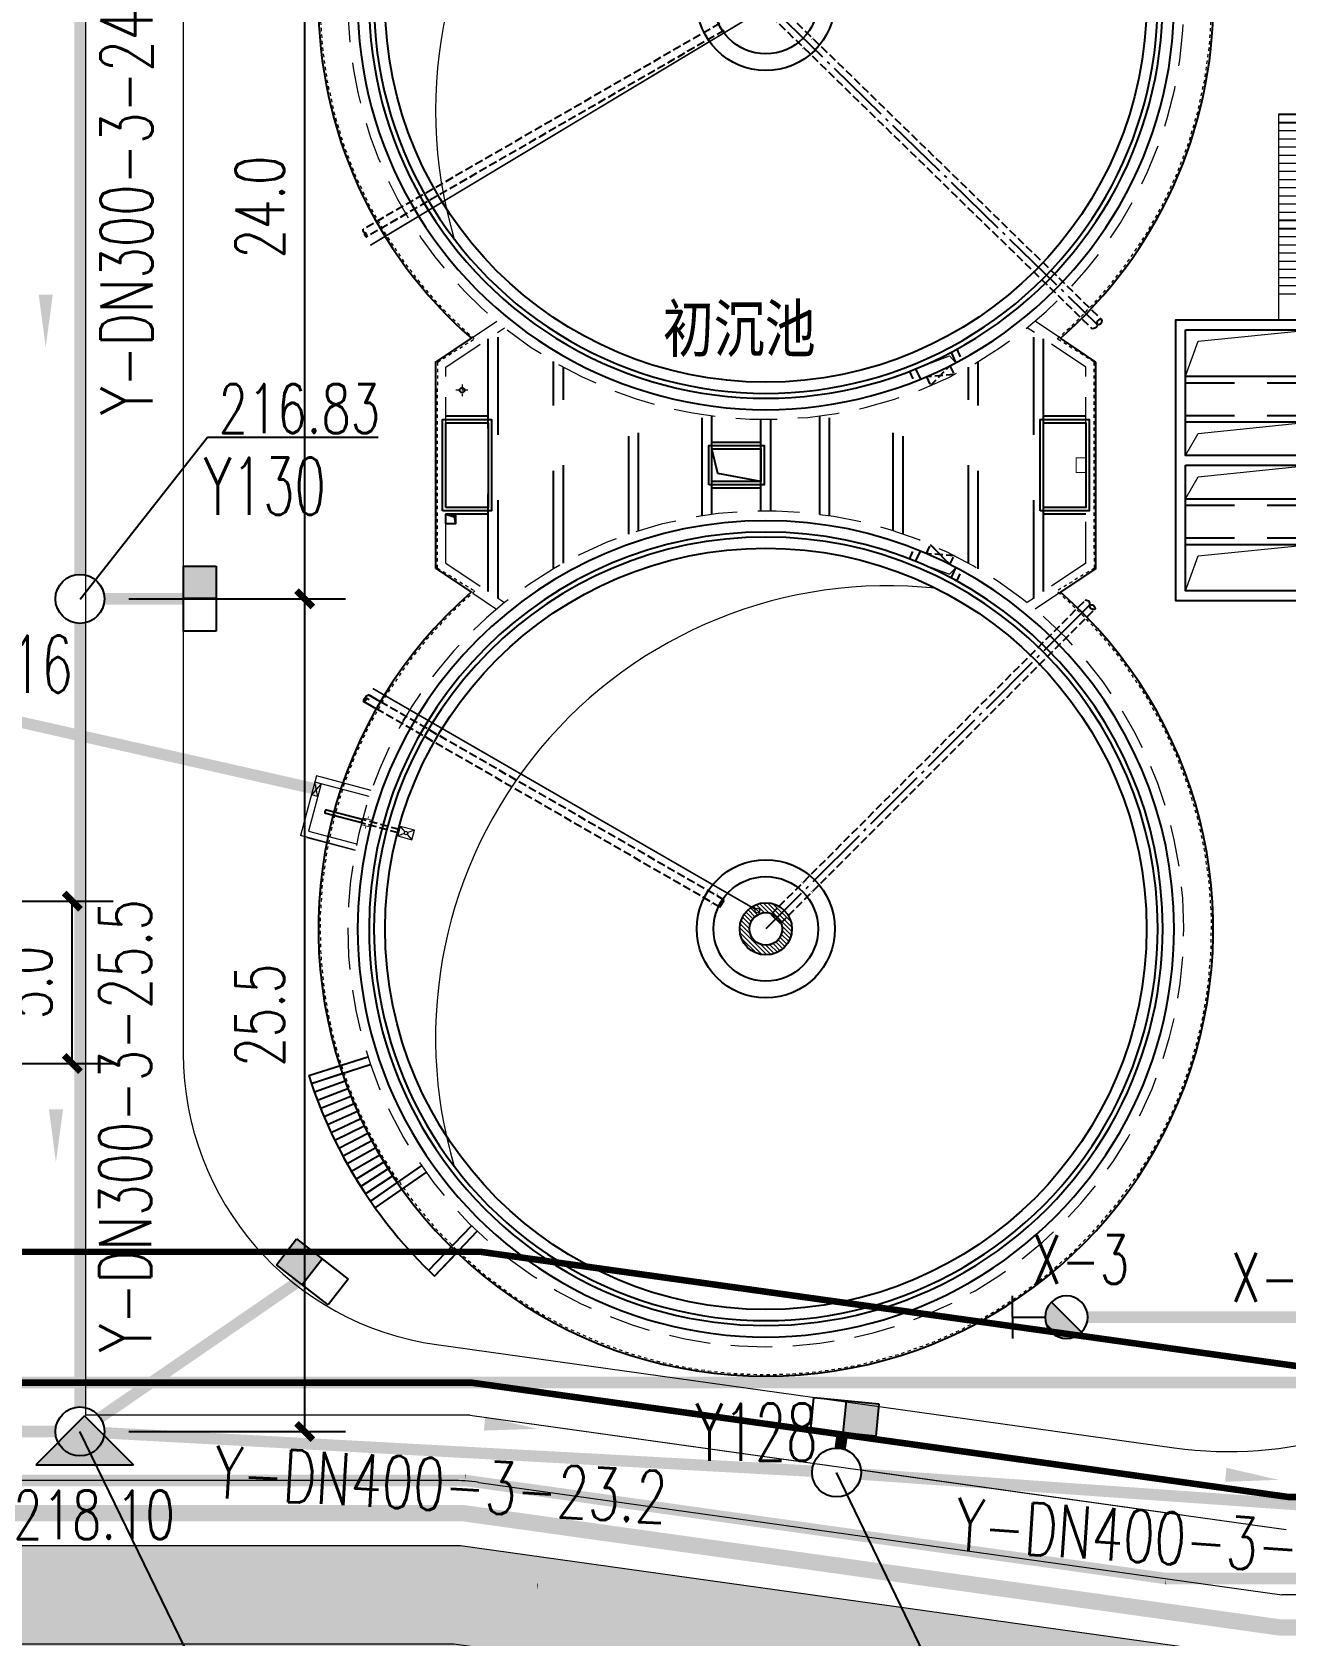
# Model space of a CAD drawing. Header units: metres. Extents: x 497246 to 997717, y 2998582 to 5998198.
# Drawn here: x 497639.78 to 497678.17, y 2998905.07 to 2998954.19 of the extents above; entities that cross this region are included whole.
import ezdxf
from ezdxf.enums import TextEntityAlignment as Align

# ---------------------------------------------------------------- set-up
doc = ezdxf.new("R2010")
doc.units = ezdxf.units.M
doc.header["$LTSCALE"] = 1000
for name, pattern in [('ACAD_ISO05W100', [34, 24, -3, 0.5, -3, 0.5, -3]), ('CENTER2', [1.125, 0.75, -0.125, 0.125, -0.125]), ('CONTINOUS', [0]), ('DASH', [0.35, 0.25, -0.1]), ('DASHED', [19.05, 12.7, -6.35]), ('DOTE', [2.42, 2, -0.2, 0.02, -0.2]), ('L2', [5, 3, -2]), ('PHANTOM2', [31.75, 15.875, -3.175, 3.175, -3.175, 3.175, -3.175]), ('虚线', [2, 1, -1])]:
    doc.linetypes.add(name, pattern=pattern)
doc.layers.get('0').update_dxf_attribs({"linetype": 'CONTINUOUS'})
doc.layers.get('Defpoints').update_dxf_attribs({"linetype": 'CONTINUOUS'})
for name, color, linetype, lineweight in [('2', 6, '虚线', 18), ('A01设备', 5, 'CONTINUOUS', 25), ('中心线', 1, 'CENTER2', 15), ('其它', 2, 'CONTINUOUS', 18), ('构筑物', 161, 'CONTINUOUS', 15), ('细线', 7, 'CONTINUOUS', 18), ('道路', 4, 'CONTINUOUS', 15), ('道路中线', 1, 'DOTE', 13)]:
    doc.layers.add(name, color=color, linetype=linetype, lineweight=lineweight)
for name, color, linetype in [('BEAM', 4, 'DASHED'), ('DIM', 3, 'CONTINUOUS'), ('DIM_ELEV', 3, 'CONTINUOUS'), ('EQUIP_消火栓', 7, 'CONTINUOUS'), ('LINE6', 3, 'CONTINUOUS'), ('P15', 8, 'CONTINUOUS'), ('PIPE-污水', 2, 'CONTINUOUS'), ('PIPE-消防', 1, 'CONTINUOUS'), ('PIPE-给水', 3, 'CONTINUOUS'), ('PIPE-雨水', 4, 'CONTINUOUS'), ('PUB_TEXT', 7, 'CONTINUOUS'), ('STAIR', 2, 'CONTINUOUS'), ('TEXT_污水', 7, 'CONTINUOUS'), ('TEXT_雨水', 7, 'CONTINUOUS'), ('TWT_DIM', 3, 'CONTINUOUS'), ('TWT_雨水口', 4, 'CONTINUOUS'), ('WELL_雨水', 4, 'CONTINUOUS'), ('剪力墙', 60, 'CONTINUOUS'), ('围墙', 6, 'FENCELINE2'), ('图例层', 7, 'CONTINUOUS'), ('挡墙护坡', 5, 'CONTINUOUS'), ('文字说明', 3, 'CONTINUOUS'), ('红线', 1, 'PHANTOM2'), ('雨水标注', 100, 'CONTINUOUS')]:
    doc.layers.add(name, color=color, linetype=linetype)
doc.styles.add('-黑体', font='simhei.ttf', dxfattribs={"width": 0.8})
doc.styles.add('_TCH_DIM', font='SIMPLEX', dxfattribs={"bigfont": 'GBCBIG'})
doc.styles.add('_TCH_DIM_T3', font='SIMPLEX', dxfattribs={"width": 0.705882, "bigfont": 'GBCBIG'})
doc.styles.add('_TWT_WELL', font='SIMPLEX', dxfattribs={"width": 0.8, "height": 3.5, "bigfont": 'HZTXT'})
doc.styles.add('HZTXT', font='txt', dxfattribs={"width": 0.7, "bigfont": 'HZTXT'})
doc.styles.add('TG_LINETYPE', font='SIMPLEX', dxfattribs={"width": 0.8, "height": 3, "bigfont": 'HZTXT'})
doc.linetypes.add('FENCELINE2', pattern='A,6.35,-2.54,[132,ltypeshp.shx,S=2.54,R=0,X=-2.54,Y=0],-2.54,25.4', length=36.83)
doc.linetypes.add('TG_J', pattern='A,2,-0.3,["J",TG_LINETYPE,S=0.1,R=0,X=-0.23,Y=-0.15],0', length=2.3)
doc.linetypes.add('TG_QS', pattern='A,3,-0.6,["QS",TG_LINETYPE,S=0.1,R=0,X=-0.52,Y=-0.15],0', length=3.6)
doc.linetypes.add('TG_W', pattern='A,2,-0.3,["W",TG_LINETYPE,S=0.1,R=0,X=-0.23,Y=-0.15],0', length=2.3)
doc.linetypes.add('TG_X', pattern='A,3,-0.3,["X",TG_LINETYPE,S=0.1,R=0,X=-0.23,Y=-0.15],0', length=3.3)
doc.linetypes.add('TG_Y', pattern='A,2,-0.3,["Y",TG_LINETYPE,S=0.1,R=0,X=-0.23,Y=-0.15],0', length=2.3)
doc.dimstyles.new('_TWT_ARCH&&1', dxfattribs={"dimtxt": 1.4875, "dimasz": 0.5, "dimexe": 1.25, "dimexo": 1.5, "dimgap": 0.63125, "dimtad": 1, "dimdec": 1, "dimzin": 0, "dimdsep": 46, "dimtxsty": '_TCH_DIM_T3', "dimblk": 'ARCHTICK', "dimcen": 0.09, "dimclrt": 7, "dimazin": 2, "dimtfac": 1, "dimtdec": 1, "dimtix": 1, "dimtmove": 2, "dimatfit": 3, "dimfxl": 1, "dimtolj": 1, "dimtzin": 0, "dimarcsym": 0})

# ---------------------------------------------------------------- blocks, each defined once
blk = doc.blocks.new('56Y7GFHFTEFF')
at = {"linetype": 'CONTINOUS'}
h = blk.add_hatch(dxfattribs=at)
h.set_pattern_fill('ANSI31', color=4, scale=30)
h.set_pattern_definition([(45, (-411391.47, 2275306.09), (-67.351921, 67.351921), [])])
h.paths.add_polyline_path([(744577, 276603, 1), (746177, 276603, 1)])
h.paths.add_polyline_path([(745877, 276603, -1), (744877, 276603, -1)], flags=16)
at = {"layer": 'A01设备', "transparency": 33554457}
h = blk.add_hatch(color=4, dxfattribs=at)
h.dxf.hatch_style = 1
h.paths.add_polyline_path([(732677, 267104), (732677, 266804), (732754, 267057), (732977, 267104)])
at = {"linetype": 'CONTINOUS'}
for p, q in [((727827, 282225), (728038, 282423)), ((728228, 281188), (727827, 282225)), ((734125, 281188), (734518, 282227)), ((734518, 282227), (734315, 282423)), ((727287, 267582), (727290, 267586)), ((753714, 264497), (753147, 265320)), ((741135, 264522), (740687, 262849)), ((741325, 264459), (740932, 262990)), ((742381, 262602), (742774, 264071)), ((742971, 264031), (742522, 262357)), ((742574, 262550), (742969, 264026)), ((749872, 262607), (749566, 263560)), ((740687, 262849), (742522, 262357)), ((740932, 262990), (740880, 262797)), ((741318, 262887), (740880, 262797)), ((740932, 262990), (742381, 262602)), ((740932, 262990), (741267, 262694)), ((741318, 262887), (741267, 262694))]:
    blk.add_line(p, q, dxfattribs=at)
at = {"color": 1, "linetype": 'DOTE', "ltscale": 0.09}
for p, q in [((728707, 267304), (729058, 267304)), ((728877, 267483), (728877, 267115))]:
    blk.add_line(p, q, dxfattribs=at)
for p, q in [((742355, 265843), (742239, 265408)), ((742645, 265766), (742355, 265843)), ((742355, 265843), (742425, 265638)), ((742483, 265622), (742645, 265766)), ((742529, 265331), (742645, 265766)), ((742239, 265408), (742402, 265551)), ((742239, 265408), (742529, 265331)), ((742460, 265536), (742529, 265331))]:
    blk.add_line(p, q)
at = {"color": 1, "const_width": 15}
for points in [[(718153, 277992), (718082, 278062)], [(744215, 277977), (744285, 278048)], [(718365, 277780), (718435, 277709)], [(744003, 277765), (743932, 277695)], [(718056, 275184), (717969, 275135)], [(744272, 275140), (744359, 275091)], [(744576, 274966), (744663, 274916)]]:
    blk.add_lwpolyline(points, dxfattribs=at)
at = {"linetype": 'CONTINOUS'}
blk.add_circle((744814, 276345), 70.7, dxfattribs=at)
blk.add_circle((742442, 265587), 54)
at = {"layer": '2', "ltscale": 0.06}
for p, q in [((728017, 286653), (727306, 285526)), ((734326, 286661), (728017, 286653)), ((734326, 286661), (735032, 285508)), ((728017, 266556), (727307, 267680)), ((734326, 266548), (735031, 267698)), ((734326, 266548), (728017, 266556))]:
    blk.add_line(p, q, dxfattribs=at)
for centre, start, end in [((716976, 276602), 40.8256, 319.1843), ((745377, 276602), 220.717, 139.2733)]:
    blk.add_arc(centre, 13650, start, end, dxfattribs=at)
at = {"layer": 'A01设备', "color": 1, "linetype": 'DOTE'}
for p, q in [((717276, 276903), (726855, 286737)), ((735452, 286527), (745377, 276604)), ((738365, 264459), (738309, 264362))]:
    blk.add_line(p, q, dxfattribs=at)
at = {"layer": 'A01设备', "color": 7}
for p, q in [((734336, 286705), (728017, 286705)), ((734336, 266504), (728004, 266504))]:
    blk.add_line(p, q, dxfattribs=at)
at = {"layer": 'A01设备', "color": 4, "linetype": 'DASH'}
for p, q in [((727626, 282452), (727944, 282600)), ((734727, 282452), (734409, 282600)), ((728132, 282241), (728402, 282373)), ((728132, 282241), (728402, 282373)), ((728132, 282241), (728402, 282373)), ((728132, 282241), (728402, 282373)), ((728740, 281648), (728132, 282241)), ((728402, 282373), (728468, 281521)), ((734219, 282242), (733613, 281648)), ((733613, 281648), (734221, 282241)), ((733951, 282373), (733885, 281521)), ((733951, 282373), (733885, 281521)), ((733951, 282373), (733885, 281521)), ((734221, 282241), (733951, 282373)), ((734221, 282241), (733951, 282373)), ((734221, 282241), (733951, 282373)), ((734221, 282241), (733951, 282373)), ((734221, 282241), (733951, 282373)), ((734221, 282241), (733951, 282373)), ((734221, 282241), (733951, 282373)), ((734221, 282241), (733951, 282373)), ((728468, 281521), (728740, 281648)), ((728468, 281521), (728740, 281648)), ((728468, 281521), (728740, 281648)), ((728468, 281521), (728740, 281648)), ((733885, 281521), (733613, 281648)), ((733885, 281521), (733613, 281648)), ((733885, 281521), (733613, 281648)), ((733885, 281521), (733613, 281648)), ((733885, 281521), (733613, 281648)), ((733885, 281521), (733613, 281648)), ((733885, 281521), (733613, 281648)), ((733885, 281521), (733613, 281648)), ((728302, 281002), (728620, 281150)), ((734051, 281002), (733733, 281150))]:
    blk.add_line(p, q, dxfattribs=at)
at = {"layer": 'A01设备', "color": 0}
for p, q in [((727721, 282275), (728038, 282423)), ((734632, 282275), (734315, 282423)), ((728228, 281188), (728545, 281336)), ((734125, 281188), (733808, 281336))]:
    blk.add_line(p, q, dxfattribs=at)
at = {"layer": 'A01设备', "color": 2, "linetype": 'DASH'}
for p, q in [((728740, 281648), (728132, 282241)), ((728740, 281648), (728132, 282241)), ((728740, 281648), (728132, 282241)), ((728402, 282373), (728468, 281521)), ((728402, 282373), (728468, 281521)), ((728402, 282373), (728468, 281521)), ((733613, 281648), (734221, 282241)), ((733613, 281648), (734221, 282241)), ((733613, 281648), (734221, 282241)), ((733951, 282373), (733885, 281521)), ((733951, 282373), (733885, 281521)), ((733951, 282373), (733885, 281521)), ((733951, 282373), (733885, 281521))]:
    blk.add_line(p, q, dxfattribs=at)
at = {"layer": 'A01设备', "color": 4}
blk.add_line((744710, 275198), (744494, 275324), dxfattribs=at)
at = {"layer": 'A01设备', "color": 2}
for p, q in [((738912, 265555), (739006, 265501)), ((742134, 264221), (742030, 264249))]:
    blk.add_line(p, q, dxfattribs=at)
at = {"layer": 'A01设备', "color": 0}
for points in [[(716952, 264104, 1.001903), (716952, 289104, 0.998101)], [(745353, 264103, 1.001903), (745353, 289103, 0.998101)], [(716952, 264454, 1.001903), (716952, 288754, 0.998101)], [(716953, 264604, 1.001903), (716953, 288604, 0.998101)], [(745352, 264454, 1.001903), (745352, 288754, 0.998101)], [(745353, 264604, 1.001903), (745353, 288604, 0.998101)]]:
    blk.add_lwpolyline(points, format="xyb", close=True, dxfattribs=at)
at = {"layer": 'A01设备', "color": 4}
for points in [[(732577, 285005), (729777, 285005), (729777, 286505), (732577, 286505)], [(732477, 285105), (729877, 285105), (729877, 286405), (732477, 286405)], [(731777, 274854), (730577, 274854), (730577, 276554), (731777, 276554)], [(731677, 274954), (730677, 274954), (730677, 276454), (731677, 276454)], [(732577, 266704), (729777, 266704), (729777, 268204), (732577, 268204)], [(732477, 266804), (729877, 266804), (729877, 268104), (732477, 268104)], [(732677, 267104), (732977, 267104), (732977, 266804), (732677, 266804)]]:
    blk.add_lwpolyline(points, close=True, dxfattribs=at)
for points in [[(731677, 276454), (731427, 275138), (730677, 274954)], [(732677, 266804), (732754, 267057), (732977, 267104)]]:
    blk.add_lwpolyline(points, dxfattribs=at)
at = {"layer": 'A01设备', "color": 5}
for centre in [(716977, 276603), (745377, 276603)]:
    blk.add_circle(centre, 11657, dxfattribs=at)
at = {"layer": 'A01设备', "color": 7}
for centre, radius in [((716977, 276603), 2114), ((745377, 276603), 2114), ((716977, 276603), 1600), ((745377, 276603), 1600), ((745377, 276603), 800), ((745377, 276603), 500)]:
    blk.add_circle(centre, radius, dxfattribs=at)
at = {"layer": 'A01设备', "color": 4}
blk.add_circle((728877, 267304), 75, dxfattribs=at)
at = {"layer": 'BEAM', "linetype": 'L2'}
for p, q in [((729677, 286405), (729677, 285105)), ((732677, 286405), (732677, 285105)), ((735049, 285105), (727304, 285105)), ((735251, 284805), (727102, 284805)), ((734350, 283105), (728002, 283105)), ((734179, 282805), (728174, 282805)), ((733286, 280805), (729067, 280805)), ((733186, 280505), (729167, 280505)), ((732726, 278554), (729626, 278554)), ((732683, 278254), (729668, 278254)), ((732577, 276754), (729774, 276754)), ((732577, 276454), (729774, 276454)), ((730477, 276454), (730477, 274954)), ((731877, 276454), (731877, 274954)), ((732726, 274654), (729626, 274654)), ((732683, 274954), (729668, 274954)), ((733185, 272704), (729167, 272704)), ((733285, 272404), (729067, 272404)), ((734179, 270404), (728174, 270404)), ((734350, 270104), (728002, 270104)), ((735251, 268404), (727102, 268404)), ((735049, 268104), (727304, 268104)), ((729677, 268104), (729677, 266804)), ((732677, 268104), (732677, 266804)), ((756014, 266458), (754639, 267769)), ((755842, 266277), (754467, 267588)), ((753714, 264497), (752637, 266061)), ((753920, 264638), (752843, 266203)), ((749872, 262607), (749291, 264416)), ((750110, 262684), (749529, 264493))]:
    blk.add_line(p, q, dxfattribs=at)
at = {"layer": 'LINE6', "color": 7}
for p, q in [((728017, 286705), (727289, 285622)), ((734336, 286705), (735064, 285622)), ((728017, 266504), (727290, 267586)), ((734336, 266504), (735063, 267586)), ((756014, 266458), (755290, 267148))]:
    blk.add_line(p, q, dxfattribs=at)
blk.add_lwpolyline([(727289, 285622, 0.216849), (716950, 290303, 0.998101), (716951, 262903, 0.216871), (727290, 267586, 0.216871)], format="xyb", dxfattribs=at)
for radius, start, end in [(13700, 221.1634, 138.8312), (14700, 287.8053, 316.3562)]:
    blk.add_arc((745377, 276603), radius, start, end, dxfattribs=at)
at = {"layer": 'P15', "color": 4, "linetype": 'DASH'}
for p, q in [((717137, 277047), (726723, 286887)), ((717420, 276764), (726998, 286597)), ((744933, 276764), (735314, 286383)), ((745216, 277047), (735589, 286673)), ((717644, 275199), (723951, 264276)), ((717860, 275324), (724180, 264380)), ((744494, 275324), (738207, 264434)), ((744710, 275198), (738523, 264483)), ((742332, 265383), (742030, 264249)), ((742437, 265355), (742134, 264221))]:
    blk.add_line(p, q, dxfattribs=at)
at = {"layer": 'P15', "color": 4}
for p, q in [((745216, 277047), (744933, 276764)), ((738419, 264801), (738207, 264434)), ((738636, 264676), (738411, 264289)), ((742029, 264246), (741739, 263149)), ((742134, 264218), (741845, 263135))]:
    blk.add_line(p, q, dxfattribs=at)
at = {"layer": 'P15', "color": 3}
blk.add_arc((741793, 263149), 54, 165, 345, dxfattribs=at)
at = {"layer": 'P15', "color": 4}
for points, start_tangent, end_tangent in [([(726859, 286741), (726846, 286846), (726723, 286887), (726755, 286760), (726859, 286741), (726938, 286739), (726998, 286597)], (0.128274, 0.991739), (0.151897, -0.988396)), ([(735452, 286527), (735466, 286633), (735589, 286673), (735557, 286546), (735452, 286527), (735367, 286512), (735314, 286383)], (-0.128352, 0.991729), (-0.168104, -0.985769)), ([(724065, 264328), (724113, 264316), (724180, 264380), (724091, 264370), (724065, 264328), (724039, 264286), (723951, 264276)], (0.895375, -0.445313), (-0.994028, 0.109125)), ([(738309, 264362), (738323, 264314), (738411, 264288), (738359, 264361), (738309, 264362), (738260, 264363), (738207, 264434)], (0.062085, -0.998071), (-0.402306, 0.915505))]:
    blk.add_spline(points, degree=3, dxfattribs=dict(at, start_tangent=start_tangent, end_tangent=end_tangent))
at = {"layer": 'STAIR', "linetype": 'CONTINOUS'}
for p, q in [((753147, 265320), (753714, 264497)), ((752303, 264783), (752808, 263920)), ((752517, 264911), (753039, 264058)), ((752730, 265044), (753267, 264200)), ((752940, 265180), (753492, 264346)), ((751421, 264309), (751863, 263411)), ((751645, 264421), (752103, 263532)), ((751866, 264538), (752340, 263657)), ((752086, 264658), (752575, 263787)), ((750275, 263809), (750632, 262875)), ((750508, 263900), (750882, 262973)), ((750739, 263996), (751130, 263076)), ((750968, 264096), (751376, 263183)), ((751196, 264200), (751621, 263295)), ((749804, 263638), (750127, 262692)), ((750040, 263721), (750381, 262781))]:
    blk.add_line(p, q, dxfattribs=at)
for radius in [13700, 14700]:
    blk.add_arc((745375, 276603), radius, 288.8607, 304.5607, dxfattribs=at)
at = {"layer": '中心线', "color": 7, "linetype": 'DASHED', "ltscale": 0.1}
for p, q in [((728177, 286405), (726968, 284606)), ((734177, 286405), (728177, 286405)), ((734177, 286405), (735385, 284606)), ((727289, 285622), (726769, 284846)), ((735064, 285622), (735584, 284846)), ((727290, 267586), (726769, 268363)), ((728177, 266804), (726968, 268603)), ((734177, 266804), (735385, 268603)), ((735091, 267628), (735583, 268361)), ((734177, 266804), (728177, 266804))]:
    blk.add_line(p, q, dxfattribs=at)
for points in [[(727027, 268680, 0.627051), (716951, 289404, 0.998101), (716951, 263804, 0.223629), (726826, 268431, 0.223629)], [(735385, 268603, 0.227236), (745352, 263803, 1.001903), (745352, 289403, 0.628352), (735385, 268603, 0.62538)]]:
    blk.add_lwpolyline(points, format="xyb", dxfattribs=at)
at = {"layer": '其它', "const_width": 25}
blk.add_lwpolyline([(730852, 286405), (730952, 286405), (730952, 286105), (731402, 286105), (731402, 286405), (731502, 286405)], dxfattribs=at)
at = {"layer": '文字说明', "color": 4, "const_width": 50}
for points in [[(717469, 276100), (724443, 264491)], [(744779, 276284), (738015, 264569)]]:
    blk.add_lwpolyline(points, dxfattribs=at)
at = {"layer": '文字说明', "color": 1, "const_width": 25}
for points in [[(742018, 264415), (741932, 264438)], [(742055, 264552), (741978, 264262)], [(742261, 264497), (742183, 264207)], [(742224, 264360), (742312, 264337)]]:
    blk.add_lwpolyline(points, dxfattribs=at)
blk = doc.blocks.new('56YVFBNE345GH')
at = {"layer": '2'}
blk.add_line((975075, 4699), (976723, 4699), dxfattribs=at)
at = {"layer": 'BEAM', "linetype": 'CONTINOUS'}
for p, q in [((969308, 26199), (971308, 26199)), ((969308, 25699), (971308, 25699)), ((971908, 26499), (975908, 26499)), ((971908, 25899), (975908, 25899)), ((971308, 25499), (971308, 21899)), ((971908, 25499), (971908, 21899)), ((975908, 25499), (975908, 21899)), ((976508, 25499), (976508, 21899)), ((974758, 21299), (974758, 15199)), ((977558, 21299), (977558, 13599)), ((969308, 19699), (971308, 19699)), ((969308, 19199), (971308, 19199)), ((971908, 15199), (974758, 15199)), ((974758, 12999), (974758, 10149)), ((977558, 12999), (977558, 5299)), ((963608, 10149), (971308, 10149)), ((971908, 10149), (974758, 10149)), ((963608, 7349), (971308, 7349)), ((971908, 7349), (974758, 7349)), ((974758, 7349), (974758, 5299)), ((974758, 4699), (974758, 2649)), ((977558, 4699), (977558, -3001)), ((963608, 2649), (971308, 2649)), ((971908, 2649), (974758, 2649)), ((963608, -151), (971308, -151)), ((971908, -151), (974758, -151)), ((974758, -151), (974758, -3001)), ((974758, -3601), (974758, -11301)), ((977558, -3601), (977558, -11301)), ((971308, -15501), (971308, -11901)), ((971908, -15501), (971908, -11901)), ((975908, -15501), (975908, -11901)), ((976508, -15501), (976508, -11901)), ((971908, -15901), (975908, -15901)), ((971908, -16501), (975908, -16501))]:
    blk.add_line(p, q, dxfattribs=at)
at = {"layer": 'BEAM', "linetype": 'L2'}
for p, q in [((975158, 21299), (975158, 13599)), ((977158, 21299), (977158, 13599)), ((971908, 14799), (974758, 14799)), ((974758, 14799), (974758, 13599)), ((975158, 12999), (975158, 5299)), ((977158, 12999), (977158, 5299)), ((963608, 9749), (971308, 9749)), ((971908, 9749), (974758, 9749)), ((974758, 9749), (974758, 7749)), ((963608, 7749), (971308, 7749)), ((971908, 7749), (974758, 7749)), ((975158, 4699), (975158, -3001)), ((977158, 4699), (977158, -3001)), ((963608, 2249), (971308, 2249)), ((971908, 2249), (974758, 2249)), ((974758, 2249), (974758, 249)), ((963608, 249), (971308, 249)), ((971908, 249), (974758, 249)), ((975158, -3601), (975158, -11301)), ((977158, -3601), (977158, -11301))]:
    blk.add_line(p, q, dxfattribs=at)
at = {"layer": 'DIM', "color": 3, "linetype": 'Continuous'}
for p, q in [((975908, 25899), (972751, 24861)), ((972751, 24861), (971908, 21899)), ((975908, -11901), (972751, -12939)), ((972751, -12939), (971908, -15901))]:
    blk.add_line(p, q, dxfattribs=at)
at = {"layer": 'DIM', "color": 2, "linetype": 'Continuous'}
for p, q in [((976508, 26499), (977558, 26499)), ((977558, 21899), (977558, 26499)), ((977558, -11901), (977558, -16501)), ((976508, -16501), (977558, -16501))]:
    blk.add_line(p, q, dxfattribs=at)
at = {"layer": 'DIM', "color": 3, "linetype": 'Continuous'}
for points in [[(971308, 21899), (980208, 21899), (980208, -11901), (971308, -11901), (971308, -3601), (963008, -3601), (963008, 13599), (971308, 13599)], [(971908, 21299), (979608, 21299), (979608, 13599), (971908, 13599)], [(963608, 12999), (971308, 12999), (971308, 5299), (963608, 5299)], [(971908, 12999), (979608, 12999), (979608, 5299), (971908, 5299)], [(963608, 4699), (971308, 4699), (971308, -3001), (963608, -3001)], [(971908, 4699), (979608, 4699), (979608, -3001), (971908, -3001)], [(971908, -3601), (979608, -3601), (979608, -11301), (971908, -11301)]]:
    blk.add_lwpolyline(points, close=True, dxfattribs=at)
at = {"layer": '剪力墙', "color": 3}
for p, q in [((971308, 25499), (971308, 26499)), ((971308, 26499), (971908, 26499)), ((971908, 25499), (971908, 26499)), ((975908, 25499), (975908, 26499)), ((975908, 26499), (976508, 26499)), ((976508, 25499), (976508, 26499)), ((971308, -16501), (971308, -15501)), ((971908, -16501), (971908, -15501)), ((975908, -16501), (975908, -15501)), ((976508, -16501), (976508, -15501)), ((971908, -16501), (971308, -16501)), ((976508, -16501), (975908, -16501))]:
    blk.add_line(p, q, dxfattribs=at)
at = {"layer": '构筑物'}
for p, q in [((969308, 26199), (969308, 13599)), ((969308, 25199), (971308, 25199)), ((969308, 24699), (971308, 24699)), ((969308, 24199), (971308, 24199)), ((969308, 23699), (971308, 23699)), ((969308, 23199), (971308, 23199)), ((969308, 22699), (971308, 22699)), ((969308, 22199), (971308, 22199)), ((969308, 21699), (971308, 21699)), ((971308, 21899), (971308, 20032)), ((969308, 21199), (971308, 21199)), ((969308, 20699), (971308, 20699)), ((969308, 20199), (971308, 20199)), ((971308, 13599), (971308, 20032)), ((969308, 18699), (971308, 18699)), ((969308, 18199), (971308, 18199)), ((969308, 17699), (971308, 17699)), ((969308, 17199), (971308, 17199)), ((969308, 16699), (971308, 16699)), ((969308, 16199), (971308, 16199)), ((969308, 15699), (971308, 15699)), ((969308, 15199), (971308, 15199)), ((969308, 15199), (971308, 15199)), ((963008, -3601), (963008, 5299)), ((974758, 4699), (977558, 4699)), ((971908, 1479), (971908, -166)), ((971308, -3601), (963008, -3601)), ((969308, -3601), (971308, -3601)), ((969408, -3601), (971308, -3601)), ((971308, -11901), (971308, -3601)), ((980208, -11901), (971308, -11901))]:
    blk.add_line(p, q, dxfattribs=at)
at = {"layer": '构筑物', "color": 7}
for p, q in [((972791, 20357), (974758, 21299)), ((978358, 20357), (979608, 21299)), ((971908, 15199), (972791, 20357)), ((977558, 13599), (978358, 20357)), ((964369, 12294), (971308, 12999)), ((972669, 12294), (974758, 12999)), ((978358, 12057), (979608, 12999)), ((963608, 10149), (964369, 12294)), ((971908, 10149), (972669, 12294)), ((977558, 5299), (978358, 12057)), ((964369, 6644), (971308, 7349)), ((972669, 6644), (974758, 7349)), ((963608, 5299), (964369, 6644)), ((971908, 5299), (972669, 6644)), ((963608, 2649), (964369, 3994)), ((964369, 3994), (971308, 4699)), ((971908, 2649), (972669, 3994)), ((972669, 3994), (974758, 4699)), ((978358, 3757), (979608, 4699)), ((977558, -3001), (978358, 3757)), ((963608, -3001), (964369, -856)), ((964369, -856), (971308, -151)), ((971908, -3001), (972669, -856)), ((972669, -856), (974758, -151)), ((972791, -4543), (974758, -3601)), ((978358, -4543), (979608, -3601)), ((971908, -11301), (972791, -4543)), ((977558, -11301), (978358, -4543))]:
    blk.add_line(p, q, dxfattribs=at)
at = {"layer": '构筑物'}
blk.add_lwpolyline([(971308, 13599), (963008, 13599), (963008, 4699)], dxfattribs=at)
blk = doc.blocks.new('_ArchTick')
at = {"color": 0, "linetype": 'ByBlock', "const_width": 0.4}
blk.add_lwpolyline([(-0.5, -0.5), (0.5, 0.5)], dxfattribs=at)
blk = doc.blocks.new('*D517')
at = {"layer": 'Defpoints', "color": 0, "transparency": 16777216}
for p in [(497641.251, 2998960.833), (497648.13, 2998960.833), (497641.251, 2998936.833)]:
    blk.add_point(p, dxfattribs=at)
at = {"layer": 'TWT_DIM', "color": 0, "lineweight": -2, "transparency": 16777216}
for p, q in [((497642.751, 2998960.833), (497649.38, 2998960.833)), ((497648.13, 2998936.833), (497648.13, 2998960.833)), ((497642.751, 2998936.833), (497649.38, 2998936.833))]:
    blk.add_line(p, q, dxfattribs=at)
at = {"layer": 'TWT_DIM', "color": 0, "lineweight": -2, "transparency": 16777216, "xscale": 0.5, "yscale": 0.5, "zscale": 0.5}
for p, rotation in [((497648.13, 2998960.833), 90), ((497648.13, 2998936.833), 270)]:
    blk.add_blockref('_ArchTick', p, dxfattribs=dict(at, rotation=rotation))
at = {"layer": 'TWT_DIM', "color": 7, "transparency": 16777216, "insert": (497646.755, 2998948.833), "char_height": 1.4875, "attachment_point": 5, "rotation": 90, "style": '_TCH_DIM_T3'}
blk.add_mtext('\\A1;24.0', dxfattribs=at)
blk = doc.blocks.new('*D518')
at = {"layer": 'Defpoints', "color": 0, "transparency": 16777216}
for p in [(497641.251, 2998936.833), (497648.13, 2998936.833), (497641.251, 2998911.333)]:
    blk.add_point(p, dxfattribs=at)
at = {"layer": 'TWT_DIM', "color": 0, "lineweight": -2, "transparency": 16777216}
for p, q in [((497642.751, 2998936.833), (497649.38, 2998936.833)), ((497648.13, 2998911.333), (497648.13, 2998936.833)), ((497642.751, 2998911.333), (497649.38, 2998911.333))]:
    blk.add_line(p, q, dxfattribs=at)
at = {"layer": 'TWT_DIM', "color": 0, "lineweight": -2, "transparency": 16777216, "xscale": 0.5, "yscale": 0.5, "zscale": 0.5}
for p, rotation in [((497648.13, 2998936.833), 90), ((497648.13, 2998911.333), 270)]:
    blk.add_blockref('_ArchTick', p, dxfattribs=dict(at, rotation=rotation))
at = {"layer": 'TWT_DIM', "color": 7, "transparency": 16777216, "insert": (497646.755, 2998924.083), "char_height": 1.4875, "attachment_point": 5, "rotation": 90, "style": '_TCH_DIM_T3'}
blk.add_mtext('\\A1;25.5', dxfattribs=at)
blk = doc.blocks.new('*D519')
at = {"layer": 'Defpoints', "color": 0, "transparency": 16777216}
for p in [(497637.415, 2998927.573), (497641.015, 2998927.573), (497637.415, 2998922.603)]:
    blk.add_point(p, dxfattribs=at)
at = {"layer": 'TWT_DIM', "color": 0, "lineweight": -2, "transparency": 16777216}
for p, q in [((497638.915, 2998927.573), (497642.265, 2998927.573)), ((497641.015, 2998922.603), (497641.015, 2998927.573)), ((497638.915, 2998922.603), (497642.265, 2998922.603))]:
    blk.add_line(p, q, dxfattribs=at)
at = {"layer": 'TWT_DIM', "color": 0, "lineweight": -2, "transparency": 16777216, "xscale": 0.5, "yscale": 0.5, "zscale": 0.5}
for p, rotation in [((497641.015, 2998927.573), 90), ((497641.015, 2998922.603), 270)]:
    blk.add_blockref('_ArchTick', p, dxfattribs=dict(at, rotation=rotation))
at = {"layer": 'TWT_DIM', "color": 7, "transparency": 16777216, "insert": (497639.64, 2998925.088), "char_height": 1.4875, "attachment_point": 5, "rotation": 90, "style": '_TCH_DIM_T3'}
blk.add_mtext('\\A1;5.0', dxfattribs=at)
blk = doc.blocks.new('$TwtSys$00000187')
blk.add_circle((0, 0), 0.5)
blk = doc.blocks.new('$TwtSys$00000424')
for p, q in [((-500, 250), (500, 250)), ((-500, -250), (-500, 250)), ((0, -250), (0, 250)), ((500, 250), (500, -250)), ((500, -250), (-500, -250))]:
    blk.add_line(p, q)
blk.add_solid([(0, 250), (500, 250), (0, -250), (500, -250)])
blk = doc.blocks.new('$TwtSys$00000385')
for p, q in [((0, 331.4), (-130, 331.4)), ((0, 331.4), (0, 130.8)), ((0, 331.4), (130, 331.4)), ((92.5, 92.5), (-92.5, -92.5))]:
    blk.add_line(p, q)
for start, end in [(315, 135), (135, 315)]:
    blk.add_arc((0, 0), 130.8, start, end)
at = {"color": 0}
for points in [[(-33.9, 126.5), (-126.5, 33.9), (33.9, 126.5), (-126.5, -33.9)], [(-92.6, 92.6), (-92.6, 92.6), (-33.9, 126.5), (-126.5, 33.9)], [(33.9, 126.5), (-126.5, -33.9), (92.6, 92.6), (-92.6, -92.6)]]:
    blk.add_solid(points, dxfattribs=at)

msp = doc.modelspace()

# ---------------------------------------------------------------- hatches: boundary and pattern name
at = {"layer": 'DIM_ELEV'}
msp.add_hatch(color=0, dxfattribs=at).paths.add_polyline_path([(497641.394, 2998911.813), (497639.894, 2998910.313), (497642.894, 2998910.313)])
at = {"layer": 'PIPE-给水', "linetype": 'TG_J'}
for points in [[(497653.046, 2998909.833), (497653.07, 2998910.006), (497653.058, 2998910.008)], [(497653.046, 2998909.833), (497653.046, 2998910.008), (497653.058, 2998910.008)], [(497674.494, 2998906.83), (497674.47, 2998906.657), (497674.482, 2998906.655)], [(497674.494, 2998906.83), (497674.494, 2998906.655), (497674.482, 2998906.655)]]:
    msp.add_hatch(color=80, dxfattribs=at).paths.add_polyline_path(points)
at = {"layer": 'PIPE-给水', "linetype": 'TG_QS'}
for points in [[(497655.247, 2998906.495), (497655.27, 2998906.669), (497655.258, 2998906.67)], [(497655.247, 2998906.495), (497655.247, 2998906.67), (497655.258, 2998906.67)]]:
    msp.add_hatch(color=113, dxfattribs=at).paths.add_polyline_path(points)
at = {"layer": '挡墙护坡', "linetype": 'Continuous'}
h = msp.add_hatch(dxfattribs=at)
h.set_pattern_fill('ANSI33', color=256, style=0)
h.set_pattern_definition([(45, (-861.717, 0), (-2.2450640303, 2.2450640303), []), (45, (-859.472, 0), (-2.2450640303, 2.2450640303), [1.5875, -0.79375])])
edge = h.paths.add_edge_path()
edge.add_line((497928.516, 2998901.333), (497928.516, 2998904.333))
edge.add_line((497928.516, 2998904.333), (497677.906, 2998904.333))
edge.add_line((497677.906, 2998904.333), (497652.906, 2998907.833))
edge.add_line((497652.906, 2998907.833), (497585.758, 2998907.833))
edge.add_line((497585.758, 2998907.833), (497584.114, 2998907.908))
edge.add_line((497584.114, 2998907.908), (497583.086, 2998908.033))
edge.add_arc((497585.689, 2998924.833), 17, 179.9914, 261.1919, ccw=False)
edge.add_line((497568.689, 2998924.835), (497568.608, 2998970.517))
edge.add_line((497568.608, 2998970.517), (497565.063, 2998995.51))
edge.add_line((497565.063, 2998995.51), (497564.955, 2999056.413))
edge.add_line((497564.955, 2999056.413), (497561.955, 2999056.408))
edge.add_line((497561.955, 2999056.408), (497562.064, 2998995.296))
edge.add_line((497562.064, 2998995.296), (497565.608, 2998970.302))
edge.add_line((497565.608, 2998970.302), (497565.689, 2998924.833))
edge.add_arc((497585.689, 2998924.833), 20, 180.0001, 261.3369)
edge.add_line((497582.677, 2998905.061), (497583.864, 2998904.916))
edge.add_line((497583.864, 2998904.916), (497585.689, 2998904.833))
edge.add_line((497585.689, 2998904.833), (497652.697, 2998904.833))
edge.add_line((497652.697, 2998904.833), (497677.697, 2998901.333))
edge.add_line((497677.697, 2998901.333), (497928.516, 2998901.333))

# ---------------------------------------------------------------- linework, layer by layer
at = {"layer": 'DIM_ELEV', "color": 0}
for p, q in [((497641.394, 2998911.813), (497639.894, 2998910.313)), ((497641.394, 2998911.813), (497642.894, 2998910.313)), ((497639.894, 2998910.313), (497642.894, 2998910.313))]:
    msp.add_line(p, q, dxfattribs=at)
at = {"layer": 'PIPE-污水', "color": 0, "linetype": 'TG_W', "ltscale": 0.0025, "const_width": 0.35}
msp.add_lwpolyline([(497648.489, 2998931.004), (497638.146, 2998933.35)], dxfattribs=at)
at = {"layer": 'PIPE-消防', "linetype": 'TG_X', "ltscale": 0.005, "const_width": 0.35}
msp.add_lwpolyline([(497672.108, 2998914.833), (497696.915, 2998914.833)], dxfattribs=at)
at = {"layer": 'PIPE-给水', "color": 80, "linetype": 'TG_J', "ltscale": 0.004, "const_width": 0.35}
for points in [[(497618.892, 2998912.833), (497686.915, 2998912.833)], [(497587.812, 2998909.833), (497653.046, 2998909.833)], [(497653.046, 2998909.833), (497674.494, 2998906.83)], [(497674.494, 2998906.83), (497698.917, 2998906.83)]]:
    msp.add_lwpolyline(points, dxfattribs=at)
at = {"layer": 'PIPE-给水', "color": 113, "linetype": 'TG_QS', "ltscale": 0.0025, "const_width": 0.35}
for points in [[(497561.92, 2998906.495), (497655.247, 2998906.495)], [(497655.247, 2998906.495), (497686.539, 2998902.425)]]:
    msp.add_lwpolyline(points, dxfattribs=at)
at = {"layer": 'PIPE-雨水', "color": 0, "linetype": 'TG_Y', "ltscale": 0.005, "const_width": 0.35}
for points in [[(497641.251, 2998937.583), (497641.251, 2998960.083)], [(497642.001, 2998936.833), (497644.415, 2998936.833)], [(497641.251, 2998912.083), (497641.251, 2998936.083)], [(497647.93, 2998915.923), (497641.869, 2998911.758)], [(497614.968, 2998911.333), (497640.501, 2998911.333)], [(497642, 2998911.292), (497663.668, 2998910.118)], [(497665.166, 2998910.025), (497688.669, 2998908.385)]]:
    msp.add_lwpolyline(points, dxfattribs=at)
at = {"layer": 'PIPE-雨水', "color": 70, "linetype": 'ByBlock'}
for points in [[(497640.207, 2998949.016, 0, 0, 0), (497640.2, 2998944.533, 0, 0.432, 0), (497640.203, 2998946.153, 0, 0, 0)], [(497640.521, 2998924.059, 0, 0, 0), (497640.514, 2998919.576, 0, 0.432, 0), (497640.516, 2998921.196, 0, 0, 0)], [(497650.789, 2998911.862, 0, 0, 0), (497655.25, 2998911.413, 0, 0.432, 0), (497653.638, 2998911.575, 0, 0, 0)], [(497673.483, 2998910.279, 0, 0, 0), (497677.945, 2998909.852, 0, 0.432, 0), (497676.332, 2998910.006, 0, 0, 0)]]:
    msp.add_lwpolyline(points, format="xyseb", dxfattribs=at)
at = {"layer": 'PIPE-雨水', "color": 0, "linetype": 'TG_W', "ltscale": 2.5, "const_width": 0.35}
msp.add_lwpolyline([(497664.527, 2998910.819), (497664.595, 2998911.285)], dxfattribs=at)
at = {"layer": '围墙', "ltscale": 0.3, "const_width": 0.5, "flags": 128}
msp.add_lwpolyline([(497929.516, 2998905.333), (497677.976, 2998905.333), (497652.976, 2998908.833), (497585.781, 2998908.833), (497584.198, 2998908.905), (497583.224, 2998909.024, -0.369647), (497569.689, 2998924.836), (497569.608, 2998970.588), (497566.063, 2998995.582), (497565.953, 2999057.415)], format="xyb", dxfattribs=at)
at = {"layer": '图例层', "color": 11, "linetype": 'DASH', "ltscale": 20, "const_width": 0.2, "flags": 128}
msp.add_lwpolyline([(497987.67, 2998913.333), (497678.533, 2998913.333), (497653.533, 2998916.833), (497587.065, 2998916.833)], dxfattribs=at)
at = {"layer": '图例层', "color": 1, "linetype": 'DASHED', "ltscale": 0.5, "const_width": 0.2}
msp.add_lwpolyline([(497990.959, 2998909.326), (497678.255, 2998909.326), (497653.255, 2998912.826), (497586.547, 2998912.826)], dxfattribs=at)
at = {"layer": '挡墙护坡', "lineweight": 0, "ltscale": 0.2}
msp.add_lwpolyline([(497928.516, 2998901.333), (497928.516, 2998904.333), (497677.906, 2998904.333), (497652.906, 2998907.833), (497585.758, 2998907.833), (497584.114, 2998907.908), (497583.086, 2998908.033, -0.369914), (497568.689, 2998924.835), (497568.608, 2998970.517), (497565.063, 2998995.51), (497564.955, 2999056.413), (497561.955, 2999056.408), (497562.064, 2998995.296), (497565.608, 2998970.302), (497565.689, 2998924.833, 0.37059), (497582.677, 2998905.061), (497583.864, 2998904.916), (497585.689, 2998904.833), (497652.697, 2998904.833), (497677.697, 2998901.333)], format="xyb", close=True, dxfattribs=at)
at = {"layer": '红线', "color": 1, "linetype": 'ACAD_ISO05W100', "flags": 128}
for const_width in [1, 1, 1, 1, 0.7, 0.7, 0.7, 0.7]:
    msp.add_lwpolyline([(497971.728, 2999254.333), (497978.431, 2999158.941), (497984.025, 2999129.26), (497991.442, 2999023.723), (497990.053, 2998993.552), (497996.533, 2998901.333), (497677.697, 2998901.333), (497652.697, 2998904.833), (497585.689, 2998904.833), (497583.864, 2998904.916), (497582.677, 2998905.061, -0.37059), (497565.689, 2998924.833), (497565.608, 2998970.302), (497562.064, 2998995.296), (497561.765, 2999162.668, 0.017235), (497559.218, 2999232.918), (497559.168, 2999234.333, -0.414214), (497579.168, 2999254.333), (497971.728, 2999254.333)], format="xyb", close=True, dxfattribs=dict(at, const_width=const_width))
at = {"layer": '细线', "color": 253}
for centre, start in [((497665.982, 2998951.791), 79.8335), ((497665.982, 2998923.391), 83.8825)]:
    msp.add_arc(centre, 13.844, start, 196.5436, dxfattribs=at)
at = {"layer": '道路', "linetype": 'ByBlock', "lineweight": 0, "ltscale": 0.2}
msp.add_line((497644.415, 2998964.333), (497644.415, 2998922.908), dxfattribs=at)
at = {"layer": '道路', "ltscale": 20}
for p, q in [((497652.167, 2998913.995), (497674.751, 2998910.833)), ((497652.628, 2998909.833), (497638.415, 2998909.833)), ((497652.628, 2998909.833), (497638.415, 2998909.833)), ((497653.46, 2998909.775), (497678.046, 2998906.333)), ((497653.46, 2998909.775), (497678.046, 2998906.333)), ((497981.915, 2998906.333), (497678.046, 2998906.333))]:
    msp.add_line(p, q, dxfattribs=at)
at = {"layer": '道路', "lineweight": 0, "ltscale": 0.2}
msp.add_arc((497653.415, 2998922.908), 9, 180, 262.0304, dxfattribs=at)
at = {"layer": '道路', "ltscale": 0.2}
msp.add_arc((497676.415, 2998922.717), 12, 262.0304, 0, dxfattribs=at)
at = {"layer": '道路', "ltscale": 20}
msp.add_arc((497652.628, 2998903.833), 6, 82.0304, 90, dxfattribs=at)
msp.add_arc((497652.628, 2998903.833), 6, 82.0304, 90, dxfattribs=at)
at = {"layer": '道路中线', "ltscale": 5}
for p, q in [((497641.415, 2998961.333), (497641.415, 2998911.833)), ((497653.185, 2998911.833), (497641.415, 2998911.833)), ((497653.185, 2998911.833), (497678.185, 2998908.333))]:
    msp.add_line(p, q, dxfattribs=at)
at = {"layer": '道路中线', "ltscale": 0.005}
for p, q in [((497641.415, 2998961.333), (497641.415, 2998911.833)), ((497653.185, 2998911.833), (497641.415, 2998911.833)), ((497653.185, 2998911.833), (497678.185, 2998908.333))]:
    msp.add_line(p, q, dxfattribs=at)
at = {"layer": '雨水标注', "color": 70}
for p, q in [((497645.16, 2998941.775), (497641.254, 2998936.818)), ((497650.385, 2998941.775), (497645.16, 2998941.775)), ((497650.232, 2998892.83), (497641.251, 2998911.333)), ((497672.331, 2998893.682), (497664.417, 2998910.077))]:
    msp.add_line(p, q, dxfattribs=at)

# ---------------------------------------------------------------- block references
at = {"layer": 'Defpoints', "color": 6, "xscale": 0.0005, "yscale": 0.0005, "zscale": 0.0005}
msp.add_blockref('56YVFBNE345GH', (497193.297, 2998938.577), dxfattribs=at)
at = {"layer": 'EQUIP_消火栓', "xscale": 0.005, "yscale": 0.005, "zscale": 0.005, "rotation": 90}
msp.add_blockref('$TwtSys$00000385', (497671.454, 2998914.833), dxfattribs=at)
at = {"layer": 'TWT_雨水口', "xscale": 0.002, "yscale": 0.002, "zscale": 0.002}
for p, rotation in [((497644.918, 2998936.839), 90), ((497648.362, 2998916.22), 142.1503877900795), ((497664.668, 2998911.781), 354.4319458364594)]:
    msp.add_blockref('$TwtSys$00000424', p, dxfattribs=dict(at, rotation=rotation))
at = {"layer": 'WELL_雨水', "xscale": 1.5, "yscale": 1.5, "zscale": 1.5}
for p in [(497641.251, 2998936.833), (497641.251, 2998911.333), (497664.417, 2998910.077)]:
    msp.add_blockref('$TwtSys$00000187', p, dxfattribs=at)
at = {"layer": '细线', "color": 253, "xscale": 0.001, "yscale": 0.001, "zscale": 0.001, "rotation": 270}
msp.add_blockref('56Y7GFHFTEFF', (497385.647, 2999672.103), dxfattribs=at)

# ---------------------------------------------------------------- texts
at = {"layer": 'PIPE-消防', "color": 140, "linetype": 'TG_X', "ltscale": 700, "style": 'HZTXT', "width": 0.7}
msp.add_text('X-3', height=1.5, dxfattribs=at).set_placement((497671.891, 2998916.6), align=Align.MIDDLE)
at = {"layer": 'PIPE-消防', "linetype": 'TG_X', "ltscale": 700, "style": 'HZTXT', "width": 0.7}
msp.add_text('X-DN150', height=1.5, dxfattribs=at).set_placement((497679.851, 2998916.05), align=Align.MIDDLE)
at = {"layer": 'PIPE-雨水', "color": 70, "style": 'HZTXT', "width": 0.7}
for s, rotation, p in [('Y-DN300-3-24', 90, (497642.674, 2998948.681, 20.881)), ('Y-DN300-3-25.5', 90, (497642.634, 2998920.696, 20.881)), ('Y-DN400-3-23.2', 356.732, (497652.299, 2998909.707, 20.881)), ('Y-DN400-3-25.1', 356.1202, (497674.994, 2998908.039, 20.881))]:
    msp.add_text(s, height=1.6, rotation=rotation, dxfattribs=at).set_placement(p, align=Align.MIDDLE)
at = {"layer": 'PUB_TEXT', "color": 0, "linetype": 'Continuous', "style": '-黑体', "width": 0.8}
msp.add_text('初沉池', height=1.4288, dxfattribs=at).set_placement((497659.097, 2998944.399))
at = {"layer": 'PUB_TEXT', "color": 0, "style": '_TCH_DIM', "width": 0.705882}
msp.add_text('218.10', height=1.4875, dxfattribs=at).set_placement((497639.204, 2998908.038))
at = {"layer": 'TEXT_污水', "style": '_TWT_WELL', "width": 0.64}
msp.add_text('W16', height=1.75, dxfattribs=at).set_placement((497637.959, 2998933.96))
at = {"layer": 'TEXT_雨水', "style": '_TWT_WELL', "width": 0.64}
for s, p in [('Y130', (497645.036, 2998939.408)), ('Y128', (497660.089, 2998910.438))]:
    msp.add_text(s, height=1.75, dxfattribs=at).set_placement(p)
at = {"layer": '雨水标注', "color": 70, "style": 'HZTXT', "width": 0.7}
msp.add_text('216.83', height=1.5, dxfattribs=at).set_placement((497647.966, 2998942.66, 20.881), align=Align.MIDDLE)

# ---------------------------------------------------------------- dimensions: what is measured, and where the dimension line sits
at = {"layer": 'TWT_DIM', "color": 0}
for p1, p2, distance, picture, middle in [((497641.251, 2998936.833), (497641.251, 2998960.833), -6.878, '*D517', (497646.755, 2998948.833)), ((497641.251, 2998911.333), (497641.251, 2998936.833), -6.878, '*D518', (497646.755, 2998924.083)), ((497637.415, 2998922.603), (497637.415, 2998927.573), -3.6, '*D519', (497639.64, 2998925.088))]:
    dim = msp.add_aligned_dim(p1=p1, p2=p2, distance=distance, dimstyle='_TWT_ARCH&&1', dxfattribs=at)
    dim.commit()
    dim.dimension.update_dxf_attribs({"geometry": picture, "text_midpoint": middle})

doc.saveas('drawing.dxf')
